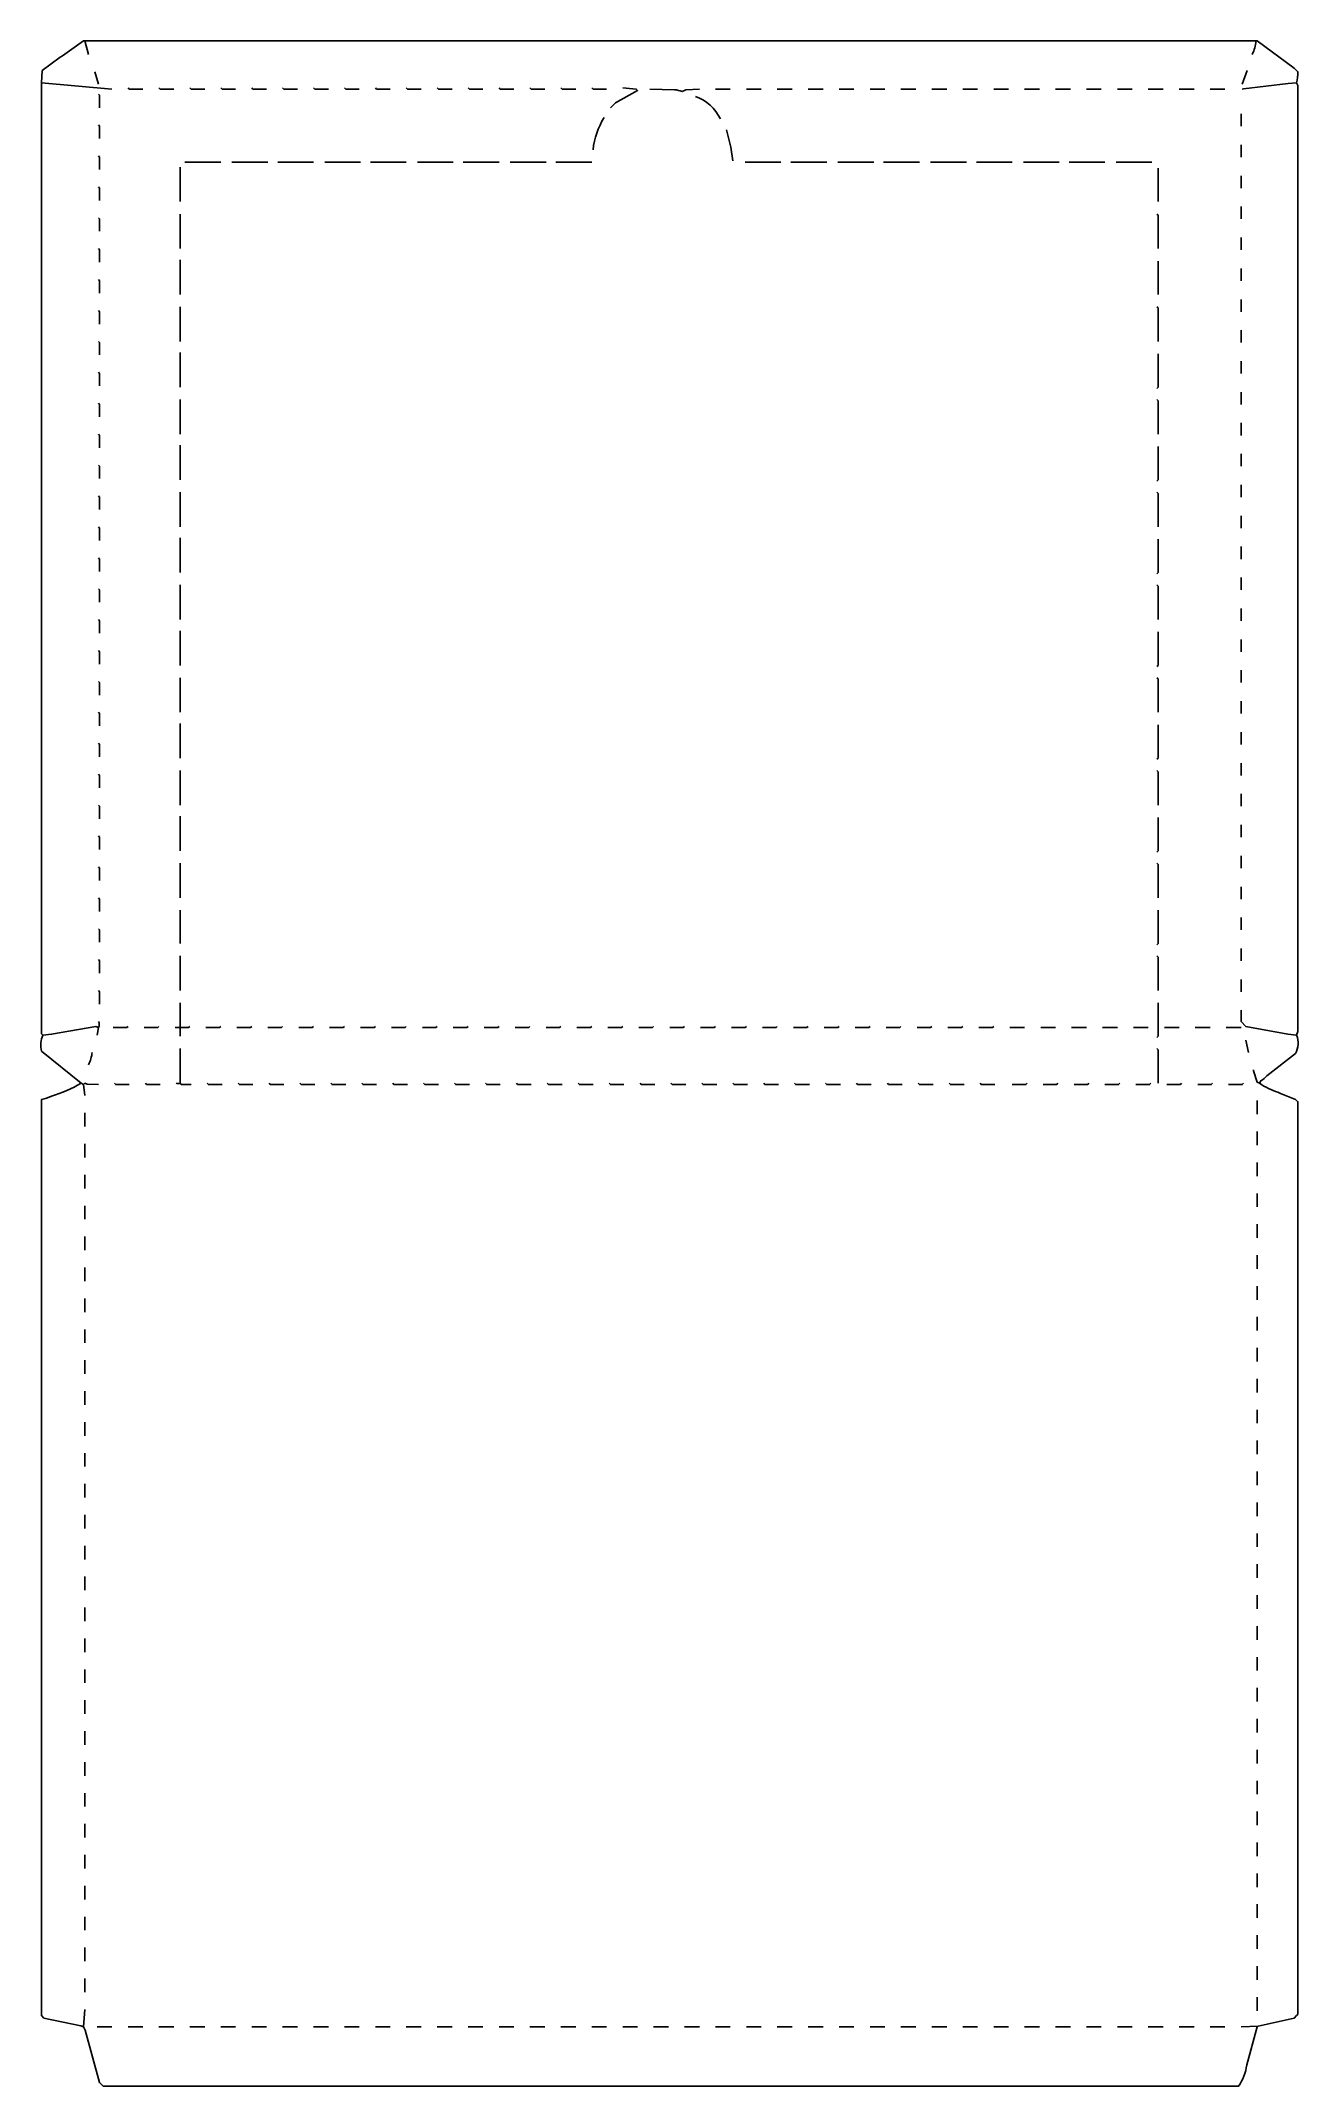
# Model space of a CAD drawing. Extents: x 53 to 1069, y 85 to 1739.
import ezdxf

# ---------------------------------------------------------------- set-up
doc = ezdxf.new("R2010")
doc.units = 0
doc.layers.get('0').update_dxf_attribs({"linetype": 'CONTINUOUS'})

msp = doc.modelspace()

# ---------------------------------------------------------------- linework, layer by layer
at = {"color": 250, "linetype": 'CONTINUOUS'}
for points in [[(88, 886), (87, 895), (85, 896), (53, 922, -0.140055), (54, 935), (53, 936), (53, 1705), (53.5, 1715), (68.1, 1725.8), (70, 1727), (87, 1739), (1036, 1739), (1066, 1717), (1069, 1714, -0.064594), (1068, 1705), (1069, 1703), (1069, 938), (1068, 935, -0.21606), (1067, 920), (1044, 902, -0.09902), (1039, 898), (1038, 896)], [(1032, 1728, 0.125359), (1035, 1739)], [(602, 1676, 0.193643), (582, 1694)], [(499, 1651, -0.113916), (508, 1677)], [(87, 133), (84.9, 133.7), (55, 140), (53, 142), (53, 883, 0.080886), (61.1, 885.7, 0.065304), (85, 896)], [(1023, 133), (1037, 133.5), (1066, 140), (1068, 142), (1069, 143), (1069, 881), (1067, 883), (1054.9, 887.8), (1052.9, 888.7, -0.07674), (1038, 896), (1036, 897), (1033.2, 906.1), (1033, 907)], [(88, 147), (87, 133), (88.2, 130.1), (100, 88), (103, 85), (1021, 85, 0.128701), (1027.6, 102.1), (1036, 133)]]:
    msp.add_lwpolyline(points, format="xyb", dxfattribs=at)
for points in [[(91, 1728), (88, 1739)], [(110, 1700), (53, 1705)], [(99, 1704), (96, 1714)], [(1024, 1704), (1028, 1715)], [(1024, 1700), (1024.9, 1700.2), (1061.1, 1704.6), (1068, 1705)], [(513, 1685), (517.1, 1688.8), (535, 1699), (534, 1700), (523, 1701)], [(1023, 1670), (1023, 1680)], [(612, 1642), (610.5, 1653), (607.7, 1663.9), (607, 1667)], [(1023, 1645), (1023, 1655)], [(169, 1641), (198, 1641)], [(207, 1641), (236, 1641)], [(244, 1641), (273, 1641)], [(282, 1641), (311, 1641)], [(319, 1641), (348, 1641)], [(357, 1641), (386, 1641)], [(394, 1641), (423, 1641)], [(432, 1641), (461, 1641)], [(469, 1641), (498, 1641)], [(622, 1641), (651, 1641)], [(659, 1641), (688, 1641)], [(697, 1641), (726, 1641)], [(734, 1641), (763, 1641)], [(772, 1641), (801, 1641)], [(809, 1641), (838, 1641)], [(847, 1641), (876, 1641)], [(884, 1641), (913, 1641)], [(922, 1641), (951, 1641)], [(165, 1609), (165, 1637)], [(1023, 1620), (1023, 1630)], [(1023, 1595), (1023, 1605)], [(165, 1571), (165, 1599)], [(1023, 1570), (1023, 1580)], [(165, 1534), (165, 1562)], [(1023, 1545), (1023, 1555)], [(165, 1496), (165, 1524)], [(1023, 1520), (1023, 1530)], [(1023, 1495), (1023, 1505)], [(165, 1459), (165, 1487)], [(1023, 1470), (1023, 1480)], [(165, 1421), (165, 1449)], [(1023, 1445), (1023, 1455)], [(1023, 1420), (1023, 1430)], [(165, 1384), (165, 1412)], [(1023, 1395), (1023, 1405)], [(165, 1346), (165, 1374)], [(1023, 1370), (1023, 1380)], [(1023, 1345), (1023, 1355)], [(165, 1309), (165, 1337)], [(1023, 1320), (1023, 1330)], [(165, 1271), (165, 1299)], [(1023, 1295), (1023, 1305)], [(1023, 1270), (1023, 1280)], [(165, 1234), (165, 1262)], [(1023, 1245), (1023, 1255)], [(165, 1196), (165, 1224)], [(1023, 1220), (1023, 1230)], [(1023, 1195), (1023, 1205)], [(165, 1159), (165, 1187)], [(1023, 1170), (1023, 1180)], [(165, 1121), (165, 1149)], [(1023, 1145), (1023, 1155)], [(1023, 1120), (1023, 1130)], [(165, 1084), (165, 1112)], [(1023, 1095), (1023, 1105)], [(1023, 1070), (1023, 1080)], [(165, 1046), (165, 1074)], [(1023, 1045), (1023, 1055)], [(165, 1009), (165, 1036)], [(1023, 1020), (1023, 1030)], [(165, 971), (165, 999)], [(1023, 995), (1023, 1005)], [(1023, 970), (1023, 980)], [(165, 934), (165, 941), (165, 961)], [(1068, 935), (1060.9, 935.6), (1027, 942), (1023, 946), (1023, 955)], [(54, 935), (61.1, 935.6), (97, 942), (99, 941)], [(1029, 921), (1027, 931)], [(165, 896), (165, 924)], [(1036, 871), (1036, 882)], [(1036, 846), (1036, 857)], [(1036, 821), (1036, 832)], [(1036, 796), (1036, 807)], [(1036, 771), (1036, 782)], [(1036, 746), (1036, 757)], [(1036, 721), (1036, 732)], [(1036, 696), (1036, 707)], [(1036, 671), (1036, 682)], [(1036, 646), (1036, 657)], [(1036, 621), (1036, 632)], [(1036, 596), (1036, 607)], [(1036, 571), (1036, 582)], [(1036, 546), (1036, 557)], [(1036, 521), (1036, 532)], [(1036, 496), (1036, 507)], [(1036, 471), (1036, 482)], [(1036, 446), (1036, 457)], [(1036, 421), (1036, 432)], [(1036, 396), (1036, 407)], [(1036, 371), (1036, 382)], [(1036, 346), (1036, 357)], [(1036, 321), (1036, 332)], [(1036, 296), (1036, 307)], [(1036, 271), (1036, 282)], [(1036, 246), (1036, 257)], [(1036, 221), (1036, 232)], [(1036, 196), (1036, 207)], [(1036, 171), (1036, 182)], [(1036, 146), (1036, 157)]]:
    msp.add_lwpolyline(points, dxfattribs=at)
at = {"color": 251, "linetype": 'CONTINUOUS'}
for points in [[(100, 1685), (100, 1695), (99, 1696)], [(598, 1700), (610, 1700)], [(623, 1700), (635, 1700)], [(648, 1700), (660, 1700)], [(673, 1700), (685, 1700)], [(698, 1700), (710, 1700)], [(723, 1700), (735, 1700)], [(748, 1700), (760, 1700)], [(773, 1700), (785, 1700)], [(798, 1700), (810, 1700)], [(823, 1700), (835, 1700)], [(848, 1700), (860, 1700)], [(873, 1700), (885, 1700)], [(898, 1700), (910, 1700)], [(923, 1700), (935, 1700)], [(948, 1700), (960, 1700)], [(973, 1700), (985, 1700)], [(998, 1700), (1010, 1700)], [(100, 1660), (100, 1670), (99, 1671)], [(100, 1635), (100, 1645), (99, 1646)], [(100, 1610), (100, 1620), (99, 1621)], [(956, 1609), (956, 1636)], [(100, 1585), (100, 1595), (99, 1596)], [(956, 1571), (956, 1598), (955, 1599)], [(100, 1560), (100, 1570), (99, 1571)], [(956, 1534), (956, 1561)], [(100, 1535), (100, 1545), (99, 1546)], [(956, 1496), (956, 1523), (955, 1524)], [(100, 1510), (100, 1520), (99, 1521)], [(100, 1485), (100, 1495), (99, 1496)], [(955, 1458), (956, 1459), (956, 1486)], [(100, 1460), (100, 1470), (99, 1471)], [(100, 1435), (100, 1445), (99, 1446)], [(956, 1421), (956, 1448), (955, 1449)], [(100, 1410), (100, 1420), (99, 1421)], [(955, 1383), (956, 1384), (956, 1411)], [(100, 1385), (100, 1395), (99, 1396)], [(956, 1346), (956, 1373), (955, 1374)], [(100, 1360), (100, 1370), (99, 1371)], [(100, 1335), (100, 1345), (99, 1346)], [(955, 1308), (956, 1309), (956, 1336)], [(100, 1310), (100, 1320), (99, 1321)], [(100, 1285), (100, 1295), (99, 1296)], [(956, 1271), (956, 1298), (955, 1299)], [(100, 1260), (100, 1270), (99, 1271)], [(955, 1233), (956, 1234), (956, 1261)], [(100, 1235), (100, 1245), (99, 1246)], [(956, 1196), (956, 1223), (955, 1224)], [(100, 1210), (100, 1220), (99, 1221)], [(100, 1185), (100, 1195), (99, 1196)], [(955, 1158), (956, 1159), (956, 1186)], [(100, 1160), (100, 1170), (99, 1171)], [(100, 1135), (100, 1145), (99, 1146)], [(956, 1121), (956, 1148), (955, 1149)], [(100, 1110), (100, 1120), (99, 1121)], [(955, 1083), (956, 1084), (956, 1111)], [(100, 1085), (100, 1095), (99, 1096)], [(100, 1060), (100, 1070), (99, 1071)], [(956, 1046), (956, 1073), (955, 1074)], [(100, 1035), (100, 1045), (99, 1046)], [(955, 1008), (956, 1009), (956, 1036)], [(100, 1010), (100, 1020), (99, 1021)], [(100, 985), (100, 995), (99, 996)], [(956, 971), (956, 998), (955, 999)], [(100, 960), (100, 970), (99, 971)], [(955, 933), (956, 934), (956, 961)], [(161, 941), (165, 941), (172, 941), (173, 942)], [(836, 941), (848, 941)], [(861, 941), (873, 941)], [(886, 941), (898, 941)], [(911, 941), (923, 941)], [(936, 941), (948, 941)], [(961, 941), (973, 941)], [(986, 941), (998, 941)], [(1011, 941), (1023, 941)], [(956, 896), (956, 923), (955, 924)], [(87, 895), (88, 896), (90, 895.4), (99, 895)], [(88, 861), (88, 872)], [(88, 836), (88, 847)], [(88, 811), (88, 822)], [(88, 786), (88, 797)], [(88, 761), (88, 772)], [(88, 736), (88, 747)], [(88, 711), (88, 722)], [(88, 686), (88, 697)], [(88, 661), (88, 672)], [(88, 636), (88, 647)], [(88, 611), (88, 622)], [(88, 586), (88, 597)], [(88, 561), (88, 572)], [(88, 536), (88, 547)], [(88, 511), (88, 522)], [(88, 486), (88, 497)], [(88, 461), (88, 472)], [(88, 436), (88, 447)], [(88, 411), (88, 422)], [(88, 386), (88, 397)], [(88, 361), (88, 372)], [(88, 336), (88, 347)], [(88, 311), (88, 322)], [(88, 286), (88, 297)], [(88, 261), (88, 272)], [(88, 236), (88, 247)], [(88, 211), (88, 222)], [(88, 186), (88, 197)], [(88, 161), (88, 172)], [(98, 133), (110, 133)], [(123, 133), (135, 133)], [(148, 133), (160, 133)], [(173, 133), (185, 133)], [(198, 133), (210, 133)], [(223, 133), (235, 133)], [(248, 133), (260, 133)], [(273, 133), (285, 133)], [(298, 133), (310, 133)], [(323, 133), (335, 133)], [(348, 133), (360, 133)], [(373, 133), (385, 133)], [(398, 133), (410, 133)], [(423, 133), (435, 133)], [(448, 133), (460, 133)], [(473, 133), (485, 133)], [(498, 133), (510, 133)], [(523, 133), (535, 133)], [(548, 133), (560, 133)], [(573, 133), (585, 133)], [(598, 133), (610, 133)], [(623, 133), (635, 133)], [(648, 133), (660, 133)], [(673, 133), (685, 133)], [(698, 133), (710, 133)], [(723, 133), (735, 133)], [(748, 133), (760, 133)], [(773, 133), (785, 133)], [(798, 133), (810, 133)], [(823, 133), (835, 133)], [(848, 133), (860, 133)], [(873, 133), (885, 133)], [(898, 133), (910, 133)], [(923, 133), (935, 133)], [(948, 133), (960, 133)], [(973, 133), (985, 133)], [(998, 133), (1010, 133)]]:
    msp.add_lwpolyline(points, dxfattribs=at)
at = {"color": 252, "linetype": 'CONTINUOUS'}
for points in [[(135, 1700), (124, 1700), (123, 1701)], [(160, 1700), (149, 1700), (148, 1701)], [(185, 1700), (174, 1700), (173, 1701)], [(210, 1700), (199, 1700), (198, 1701)], [(235, 1700), (224, 1700), (223, 1701)], [(260, 1700), (249, 1700), (248, 1701)], [(285, 1700), (274, 1700), (273, 1701)], [(310, 1700), (299, 1700), (298, 1701)], [(335, 1700), (324, 1700), (323, 1701)], [(360, 1700), (349, 1700), (348, 1701)], [(385, 1700), (374, 1700), (373, 1701)], [(410, 1700), (399, 1700), (398, 1701)], [(435, 1700), (424, 1700), (423, 1701)], [(460, 1700), (449, 1700), (448, 1701)], [(485, 1700), (474, 1700), (473, 1701)], [(510, 1700), (499, 1700), (498, 1701)], [(111, 941), (122, 941), (123, 942)], [(136, 941), (147, 941), (148, 942)], [(186, 941), (197, 941), (198, 942)], [(211, 941), (222, 941), (223, 942)], [(236, 941), (247, 941), (248, 942)], [(261, 941), (272, 941), (273, 942)], [(286, 941), (297, 941), (298, 942)], [(311, 941), (322, 941), (323, 942)], [(336, 941), (347, 941), (348, 942)], [(361, 941), (372, 941), (373, 942)], [(386, 941), (397, 941), (398, 942)], [(411, 941), (422, 941), (423, 942)], [(436, 941), (447, 941), (448, 942)], [(461, 941), (472, 941), (473, 942)], [(486, 941), (497, 941), (498, 942)], [(511, 941), (522, 941), (523, 942)], [(536, 941), (547, 941), (548, 942)], [(561, 941), (572, 941), (573, 942)], [(586, 941), (597, 941), (598, 942)], [(611, 941), (622, 941), (623, 942)], [(636, 941), (647, 941), (648, 942)], [(661, 941), (672, 941), (673, 942)], [(686, 941), (697, 941), (698, 942)], [(711, 941), (722, 941), (723, 942)], [(736, 941), (747, 941), (748, 942)], [(761, 941), (772, 941), (773, 942)], [(786, 941), (797, 941), (798, 942)], [(811, 941), (822, 941), (823, 942)], [(124, 895), (113, 895), (112, 896)], [(149, 895), (138, 895), (137, 896)], [(199, 895), (188, 895), (187, 896)], [(224, 895), (213, 895), (212, 896)], [(249, 895), (238, 895), (237, 896)], [(274, 895), (263, 895), (262, 896)], [(299, 895), (288, 895), (287, 896)], [(324, 895), (313, 895), (312, 896)], [(349, 895), (338, 895), (337, 896)], [(374, 895), (363, 895), (362, 896)], [(399, 895), (388, 895), (387, 896)], [(424, 895), (413, 895), (412, 896)], [(449, 895), (438, 895), (437, 896)], [(474, 895), (463, 895), (462, 896)], [(499, 895), (488, 895), (487, 896)], [(524, 895), (513, 895), (512, 896)], [(549, 895), (538, 895), (537, 896)], [(574, 895), (563, 895), (562, 896)], [(599, 895), (588, 895), (587, 896)], [(624, 895), (613, 895), (612, 896)], [(649, 895), (638, 895), (637, 896)], [(674, 895), (663, 895), (662, 896)], [(699, 895), (688, 895), (687, 896)], [(724, 895), (713, 895), (712, 896)], [(749, 895), (738, 895), (737, 896)], [(774, 895), (763, 895), (762, 896)], [(799, 895), (788, 895), (787, 896)], [(824, 895), (813, 895), (812, 896)], [(838, 895), (849, 895), (850, 896)], [(863, 895), (874, 895), (875, 896)], [(888, 895), (899, 895), (900, 896)], [(913, 895), (924, 895), (925, 896)], [(938, 895), (949, 895), (950, 896)], [(963, 895), (974, 895), (975, 896)], [(988, 895), (999, 895), (1000, 896)], [(1013, 895), (1024, 895), (1025, 896)]]:
    msp.add_lwpolyline(points, dxfattribs=at)
at = {"color": 251, "linetype": 'CONTINUOUS'}
for points in [[(545, 1700), (565, 1699.5, -0.091078), (571, 1698), (574, 1699.5), (585, 1700)], [(174, 895), (166, 895), (165, 896, -0.196637), (162, 896)]]:
    msp.add_lwpolyline(points, format="xyb", dxfattribs=at)
at = {"color": 27, "linetype": 'CONTINUOUS'}
msp.add_lwpolyline([(98, 935), (99, 941, 0.265564), (99, 946)], format="xyb", dxfattribs=at)
at = {"color": 247, "linetype": 'CONTINUOUS'}
msp.add_lwpolyline([(91, 911, 0.084895), (94, 921)], format="xyb", dxfattribs=at)

doc.saveas('drawing.dxf')
